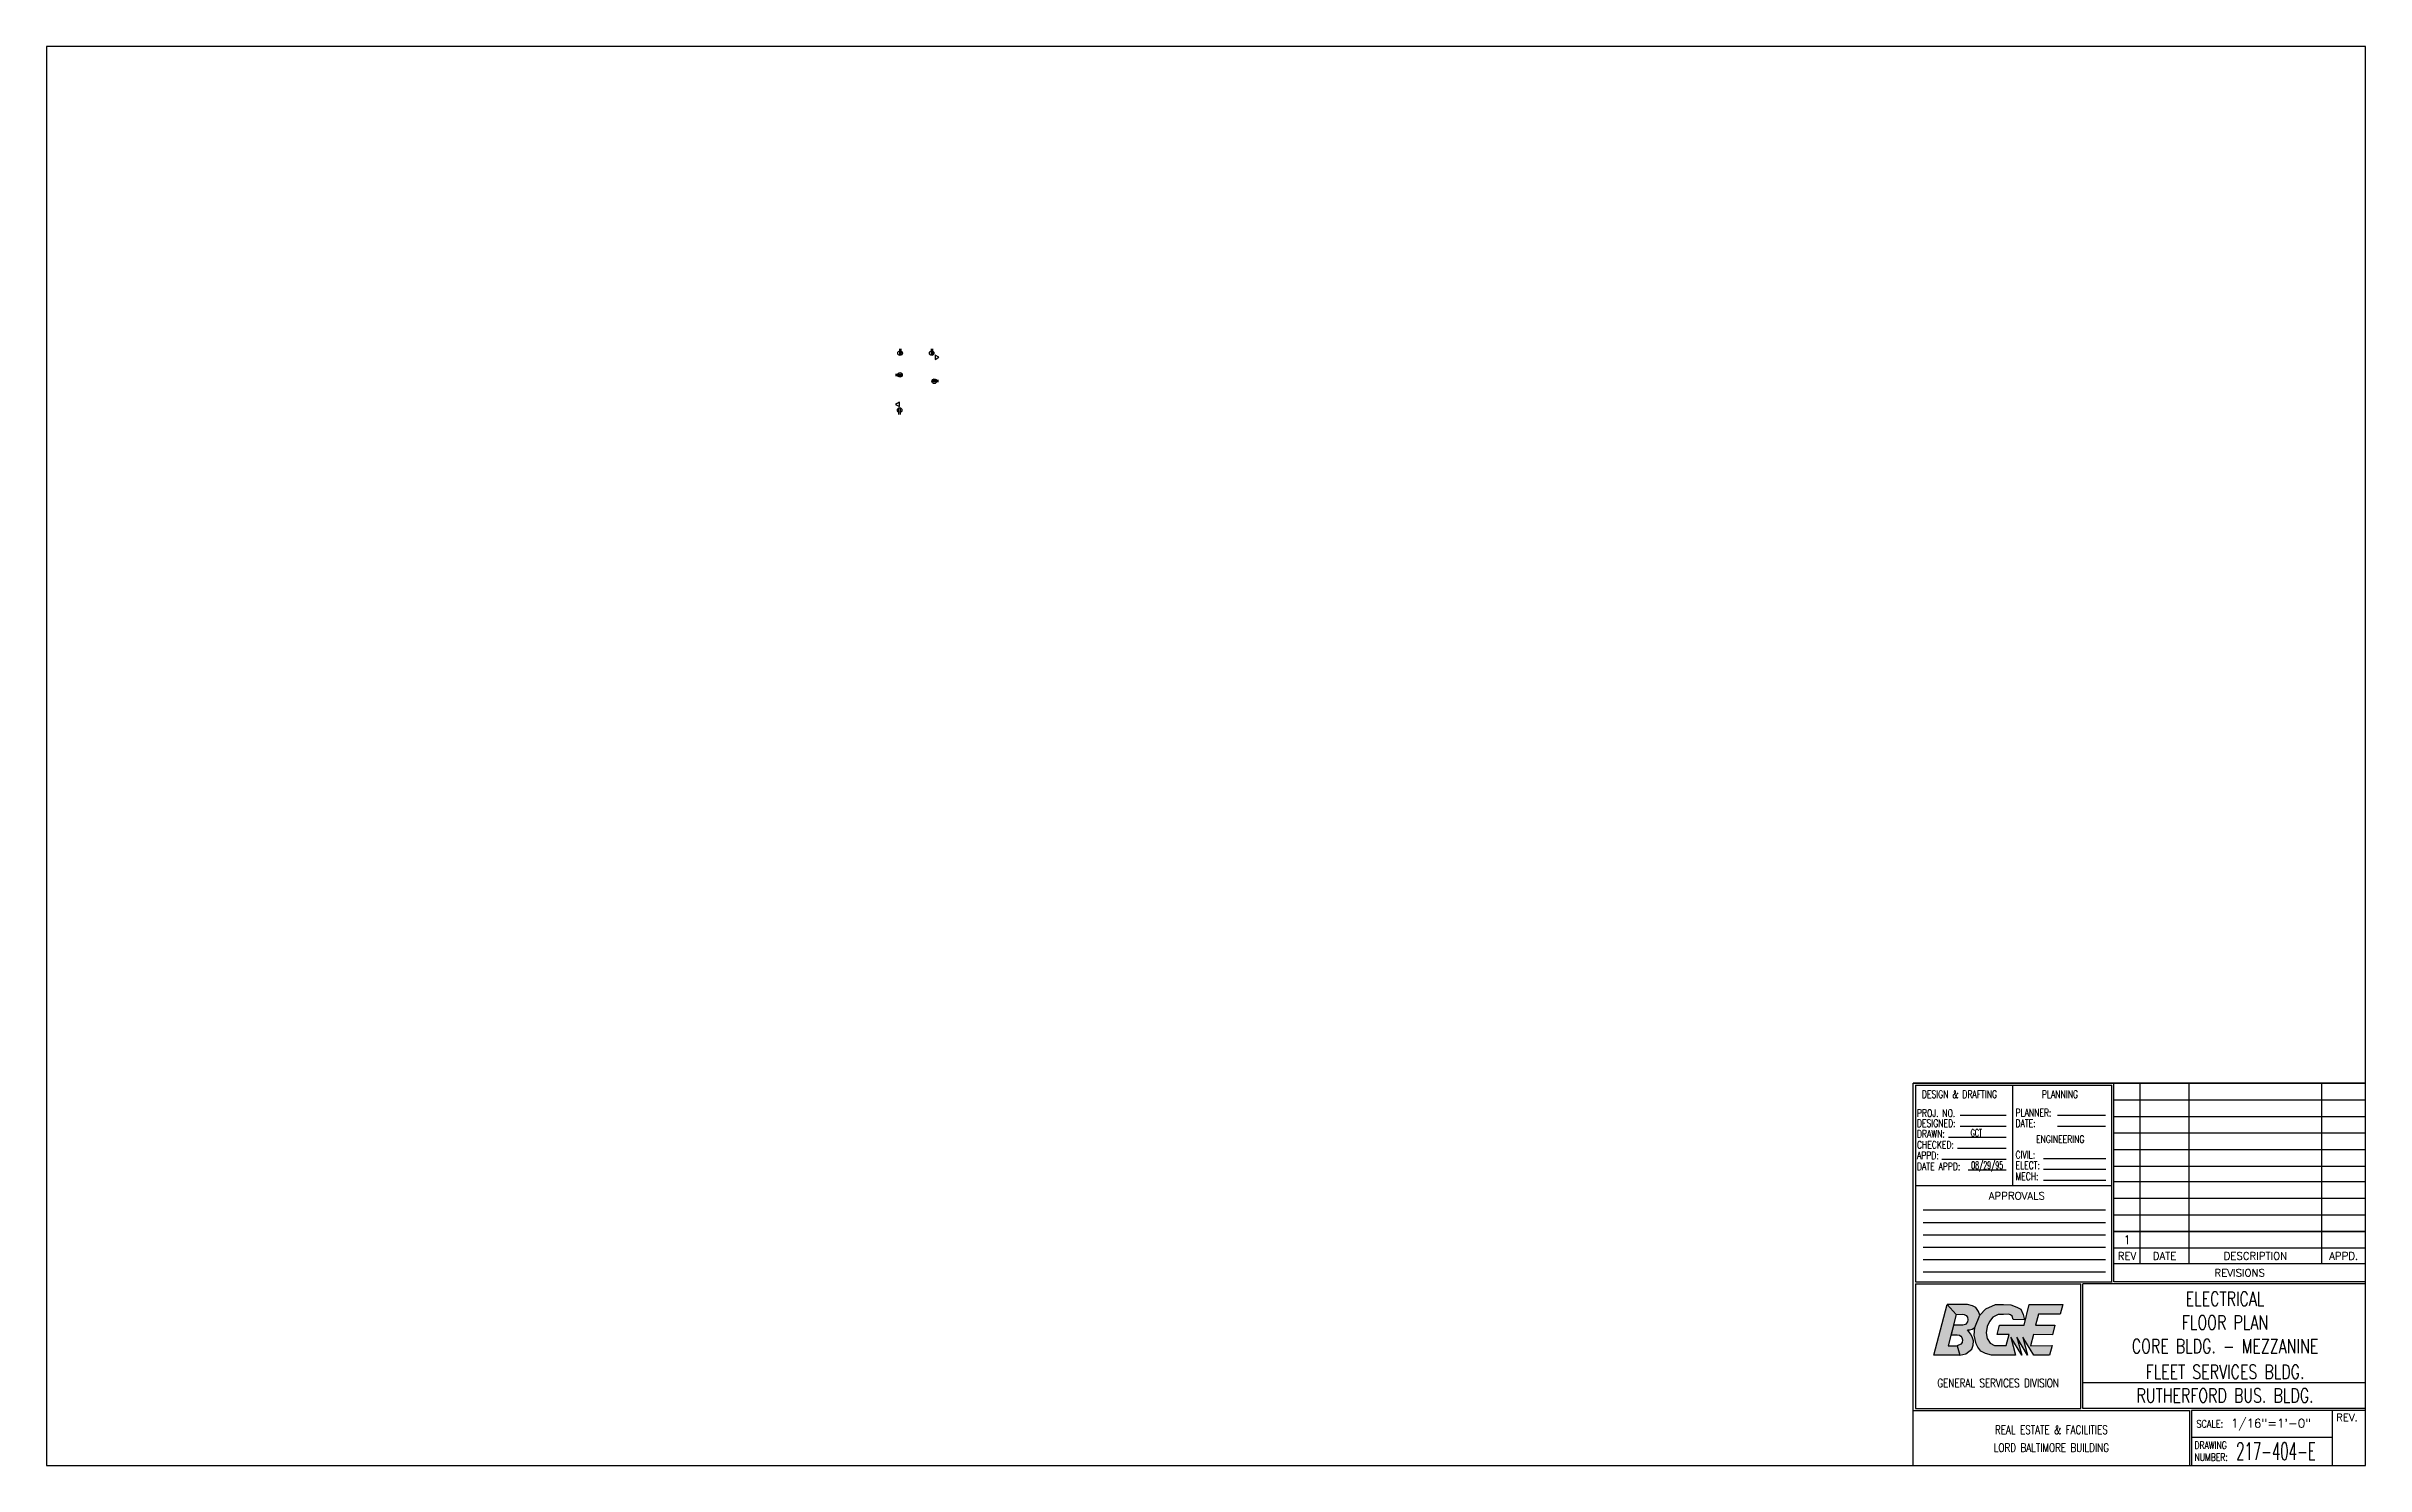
# Paper-space layout 'D 22x34' of a CAD drawing. Header units: inches. Extents: x 0 to 33.5, y 0 to 20.5.
# The model-space entities are those that its viewports show. They can reach past a viewport. Long polylines and large blocks are cut down to what shows.
import ezdxf
from ezdxf.enums import TextEntityAlignment as Align

# ---------------------------------------------------------------- set-up
doc = ezdxf.new("R2010")
doc.units = ezdxf.units.IN
doc.header["$MEASUREMENT"] = 0
doc.layers.get('0').update_dxf_attribs({"linetype": 'CONTINUOUS'})
doc.layers.add('E-PwrOutlet', color=95, linetype='CONTINUOUS', lineweight=30)
doc.layers.add('E-T', color=7, linetype='CONTINUOUS', lineweight=30)
doc.styles.add('BGE', font='simplex.shx')
doc.styles.get("Standard").update_dxf_attribs({"font": 'simplex.shx'})

# ---------------------------------------------------------------- blocks, each defined once
blk = doc.blocks.new('DSIZE')
for points in [[(27.456, 2.326), (27.588, 2.182), (27.472, 1.732), (27.599, 1.732), (27.638, 1.594), (27.261, 1.596)], [(27.456, 2.326), (27.588, 2.182), (27.671, 2.186), (27.703, 2.182), (27.731, 2.166), (27.75, 2.146), (27.756, 2.108), (27.751, 2.078), (27.72, 2.04), (27.682, 2.031), (27.548, 2.03), (27.513, 1.891), (27.602, 1.887), (27.632, 1.883), (27.653, 1.868), (27.668, 1.85), (27.677, 1.817), (27.672, 1.78), (27.653, 1.754), (27.6, 1.732), (27.638, 1.594), (27.725, 1.616), (27.813, 1.681), (27.829, 1.741), (27.836, 1.8), (27.818, 1.86), (27.795, 1.905), (27.751, 1.96), (27.783, 1.96), (27.815, 1.971), (27.854, 1.993), (27.929, 2.172), (27.908, 2.224), (27.869, 2.282), (27.823, 2.31), (27.749, 2.326)], [(27.854, 1.993), (27.929, 2.172), (28.012, 2.265), (28.154, 2.329), (28.27, 2.327), (28.375, 2.324), (28.464, 2.29), (28.519, 2.259), (28.553, 2.184), (28.573, 2.106), (28.41, 2.109), (28.393, 2.161), (28.371, 2.176), (28.343, 2.186), (28.27, 2.185), (28.192, 2.184), (28.115, 2.144), (28.067, 2.084), (28.034, 2.009), (28.021, 1.917), (28.034, 1.837), (28.077, 1.769), (28.14, 1.736), (28.308, 1.734), (28.35, 1.892), (28.177, 1.892), (28.213, 2.03), (28.566, 2.028), (28.639, 2.325), (29.128, 2.325), (29.089, 2.186), (28.777, 2.186), (28.734, 2.028), (29.013, 2.028), (28.978, 1.888), (28.701, 1.892), (28.659, 1.732), (28.971, 1.736), (28.935, 1.593), (28.707, 1.594), (28.551, 1.853), (28.617, 1.594), (28.463, 1.855), (28.533, 1.593), (28.376, 1.853), (28.443, 1.594), (28.095, 1.596), (28.009, 1.621), (27.941, 1.652), (27.899, 1.712), (27.873, 1.757), (27.848, 1.882)]]:
    blk.add_hatch(color=256).paths.add_polyline_path(points)
at = {"color": 7, "linetype": 'Continuous'}
for p, q in [((26.967, 0), (26.967, 5.522)), ((33.5, 5.522), (26.967, 5.522)), ((26.996, 5.493), (26.996, 2.653)), ((26.996, 5.493), (29.836, 5.493)), ((28.402, 4.047), (28.402, 5.493)), ((29.836, 2.653), (29.836, 5.493)), ((29.865, 2.653), (29.865, 5.522)), ((30.243, 2.916), (30.243, 5.522)), ((30.95, 2.916), (30.95, 5.522)), ((32.866, 2.916), (32.866, 5.522)), ((28.306, 5.056), (27.642, 5.056)), ((29.741, 5.056), (29.05, 5.056)), ((33.5, 5.278), (29.865, 5.278)), ((33.5, 5.039), (29.865, 5.039)), ((28.306, 4.74), (27.477, 4.74)), ((28.306, 4.898), (27.642, 4.898)), ((29.741, 4.898), (29.05, 4.898)), ((33.5, 4.8), (29.865, 4.8)), ((28.306, 4.424), (27.381, 4.424)), ((28.306, 4.582), (27.607, 4.582)), ((29.747, 4.433), (28.849, 4.433)), ((33.5, 4.561), (29.865, 4.561)), ((26.996, 4.047), (29.836, 4.047)), ((28.306, 4.267), (27.761, 4.267)), ((29.747, 4.276), (28.849, 4.276)), ((29.747, 4.118), (28.849, 4.118)), ((33.5, 4.322), (29.865, 4.322)), ((33.5, 4.097), (29.865, 4.097)), ((29.743, 3.688), (27.107, 3.688)), ((33.5, 3.858), (29.865, 3.858)), ((29.743, 3.509), (27.107, 3.509)), ((33.5, 3.619), (29.865, 3.619)), ((33.5, 3.38), (29.865, 3.38)), ((29.865, 3.38), (33.5, 3.38)), ((29.743, 3.329), (27.107, 3.329)), ((29.743, 3.15), (27.107, 3.15)), ((33.5, 3.141), (29.865, 3.141)), ((29.743, 2.971), (27.107, 2.971)), ((29.743, 2.792), (27.107, 2.792)), ((33.5, 2.916), (29.865, 2.916)), ((26.996, 2.653), (29.837, 2.653)), ((26.996, 2.624), (29.387, 2.624)), ((26.996, 2.624), (26.996, 0.826)), ((29.387, 0.826), (29.387, 2.624)), ((33.5, 2.624), (29.416, 2.624)), ((29.416, 0.826), (29.416, 2.624)), ((33.5, 2.653), (29.865, 2.653)), ((33.5, 1.194), (29.416, 1.194)), ((26.967, 0.798), (30.955, 0.798)), ((26.996, 0.826), (29.387, 0.826)), ((33.5, 0.826), (29.416, 0.826)), ((30.955, 0.798), (30.955, 0)), ((33.5, 0.798), (30.984, 0.798)), ((30.984, 0.798), (30.984, 0)), ((33.016, 0.798), (33.016, 0)), ((33.016, 0.408), (30.984, 0.408)), ((26.967, 0), (33.5, 0))]:
    blk.add_line(p, q, dxfattribs=at)
for points in [[(0, 0), (33.5, 0), (33.5, 20.5), (0, 20.5)], [(27.456, 2.326), (27.588, 2.182), (27.472, 1.732), (27.599, 1.732), (27.638, 1.594), (27.261, 1.596), (27.456, 2.326)], [(27.456, 2.326), (27.588, 2.182), (27.671, 2.186), (27.703, 2.182), (27.731, 2.166), (27.75, 2.146), (27.756, 2.108), (27.751, 2.078), (27.72, 2.04), (27.682, 2.031), (27.548, 2.03), (27.513, 1.891), (27.602, 1.887), (27.632, 1.883), (27.653, 1.868), (27.668, 1.85), (27.677, 1.817), (27.672, 1.78), (27.653, 1.754), (27.6, 1.732), (27.638, 1.594), (27.725, 1.616), (27.813, 1.681), (27.829, 1.741), (27.836, 1.8), (27.818, 1.86), (27.795, 1.905), (27.751, 1.96), (27.783, 1.96), (27.815, 1.971), (27.854, 1.993), (27.929, 2.172), (27.908, 2.224), (27.869, 2.282), (27.823, 2.31), (27.749, 2.326), (27.456, 2.326)], [(27.854, 1.993), (27.929, 2.172), (28.012, 2.265), (28.154, 2.329), (28.27, 2.327), (28.375, 2.324), (28.464, 2.29), (28.519, 2.259), (28.553, 2.184), (28.573, 2.106), (28.41, 2.109), (28.393, 2.161), (28.371, 2.176), (28.343, 2.186), (28.27, 2.185), (28.192, 2.184), (28.115, 2.144), (28.067, 2.084), (28.034, 2.009), (28.021, 1.917), (28.034, 1.837), (28.077, 1.769), (28.14, 1.736), (28.308, 1.734), (28.35, 1.892), (28.177, 1.892), (28.213, 2.03), (28.566, 2.028), (28.639, 2.325), (29.128, 2.325), (29.089, 2.186), (28.777, 2.186), (28.734, 2.028), (29.013, 2.028), (28.978, 1.888), (28.701, 1.892), (28.659, 1.732), (28.971, 1.736), (28.935, 1.593), (28.707, 1.594), (28.551, 1.853), (28.617, 1.594), (28.463, 1.855), (28.533, 1.593), (28.376, 1.853), (28.443, 1.594), (28.095, 1.596), (28.009, 1.621), (27.941, 1.652), (27.899, 1.712), (27.873, 1.757), (27.848, 1.882), (27.854, 1.993)]]:
    blk.add_lwpolyline(points, close=True)
at = {"style": 'BGE', "width": 0.75}
for s, height, p in [('DESIGN & DRAFTING', 0.10753, (27.091, 5.31)), ('PLANNING', 0.1075, (28.824, 5.31)), ('PROJ. NO.', 0.1075, (27.02, 5.038)), ('PLANNER:', 0.1075, (28.443, 5.044)), ('DESIGNED:', 0.1075, (27.02, 4.891)), ('DRAWN:', 0.1075, (27.02, 4.738)), ('DATE:', 0.1075, (28.443, 4.891)), ('ENGINEERING', 0.10753, (28.74, 4.661)), ('APPD:', 0.1075, (27.02, 4.427)), ('CHECKED:', 0.1075, (27.02, 4.58)), ('DATE APPD:', 0.1075, (27.02, 4.268)), ('CIVIL:', 0.1075, (28.443, 4.437)), ('ELECT:', 0.1075, (28.443, 4.284)), ('MECH:', 0.1075, (28.443, 4.125)), ('DRAWING', 0.1075, (31.028, 0.241)), ('NUMBER:', 0.1075, (31.028, 0.068))]:
    blk.add_text(s, height=height, dxfattribs=at).set_placement(p)
at = {"style": 'BGE'}
for s, p in [('APPROVALS', (28.057, 3.843)), ('REV.', (33.075, 0.642))]:
    blk.add_text(s, height=0.1075, dxfattribs=at).set_placement(p)
for s, height, p in [('REV', 0.1075, (30.054, 3.028)), ('DATE', 0.1075, (30.596, 3.028)), ('DESCRIPTION', 0.10753, (31.908, 3.028)), ('APPD.', 0.1075, (33.183, 3.028)), ('REVISIONS', 0.1075, (31.682, 2.784))]:
    blk.add_text(s, height=height, dxfattribs=at).set_placement(p, align=Align.MIDDLE_CENTER)
at = {"style": 'BGE', "width": 0.8}
blk.add_text('SCALE:', height=0.1075, dxfattribs=at).set_placement((31.249, 0.603), align=Align.MIDDLE_CENTER)
for tag, height, width, p in [('PROJECT#', 0.108, 0.5, (27.954, 5.147)), ('DESIGNED', 0.108, 0.5, (27.97, 4.974)), ('PLANNER', 0.125, 0.5, (29.385, 5.149)), ('DATE', 0.125, 0.5, (29.391, 4.975)), ('DRAWN', 0.108, 0.5, (27.878, 4.807)), ('CHECKED', 0.108, 0.5, (27.963, 4.658)), ('APPROVED', 0.108, 0.5, (27.873, 4.493)), ('DATE_APPROVED', 0.108, 0.5, (28.034, 4.338)), ('ELECT', 0.125, 0.5, (29.298, 4.353)), ('CIVIL', 0.125, 0.5, (29.298, 4.508)), ('MECH', 0.125, 0.5, (29.298, 4.196)), ('DIVISION', 0.124, 0.75, (28.192, 1.194))]:
    blk.add_attdef(tag, text='', height=height, dxfattribs=dict(width=width)).set_placement(p, align=Align.MIDDLE_CENTER)
for tag, p, height, width in [('APPROVALS_1', (27.121, 3.712), 0.108, 0.5), ('APPROVALS_2', (27.121, 3.533), 0.108, 0.5), ('APPROVALS_3', (27.121, 3.353), 0.108, 0.5), ('APPROVALS_4', (27.121, 3.174), 0.108, 0.5), ('APPROVALS_5', (27.121, 2.995), 0.108, 0.5), ('APPROVALS_6', (27.121, 2.815), 0.108, 0.5), ('DRAW', (31.629, 0.083), 0.25, 0.5625)]:
    blk.add_attdef(tag, p, '', height=height, dxfattribs=dict(width=width))
at = {"linetype": 'Continuous', "width": 0.75}
for tag, p in [('TITLE_1', (31.469, 2.41)), ('TITLE_2', (31.469, 2.068)), ('TITLE_3', (31.469, 1.725)), ('TITLE_4', (31.469, 1.355)), ('TITLE_5', (31.469, 1.012))]:
    blk.add_attdef(tag, text='', height=0.2, dxfattribs=at).set_placement(p, align=Align.MIDDLE_CENTER)
blk.add_attdef('SCALE', (31.556, 0.549), '', height=0.125)
at = {"width": 0.75}
for tag, p in [('COMPANY_GROUP', (28.961, 0.518)), ('BUILDING_TITLE', (28.961, 0.259))]:
    blk.add_attdef(tag, text='', height=0.124, dxfattribs=at).set_placement(p, align=Align.MIDDLE)
blk.add_attdef('REV#', text='', height=0.25).set_placement((33.258, 0.326), align=Align.MIDDLE_CENTER)
blk = doc.blocks.new('DSIZE-REV')
at = {"width": 0.8}
for tag, p in [('REV10', (30.054, 5.4)), ('REV10DATE', (30.596, 5.4)), ('REV10APPROVAL', (33.183, 5.4)), ('REV9', (30.054, 5.161)), ('REV9DATE', (30.596, 5.161)), ('REV9APPROVAL', (33.183, 5.156)), ('REV8', (30.054, 4.922)), ('REV7', (30.054, 4.683)), ('REV8DATE', (30.596, 4.922)), ('REV7DATE', (30.596, 4.683)), ('REV8APPROVAL', (33.183, 4.917)), ('REV7APPROVAL', (33.183, 4.678)), ('REV6', (30.054, 4.444)), ('REV6DATE', (30.596, 4.444)), ('REV6APPROVAL', (33.183, 4.439)), ('REV5', (30.054, 4.219)), ('REV4', (30.054, 3.98)), ('REV5DATE', (30.596, 4.219)), ('REV4DATE', (30.596, 3.98)), ('REV5APPROVAL', (33.183, 4.2)), ('REV4APPROVAL', (33.183, 3.975)), ('REV3', (30.054, 3.741)), ('REV3DATE', (30.596, 3.741)), ('REV3APPROVAL', (33.183, 3.736)), ('REV2', (30.054, 3.502)), ('REV2DATE', (30.596, 3.502)), ('REV2APPROVAL', (33.183, 3.497)), ('REV1', (30.054, 3.263)), ('REV1DATE', (30.596, 3.263)), ('REV1APPROVAL', (33.183, 3.258))]:
    blk.add_attdef(tag, text='', height=0.125, dxfattribs=at).set_placement(p, align=Align.MIDDLE_CENTER)
at = {"width": 0.75}
for tag, p in [('REV10DESCRIPTION', (30.991, 5.335)), ('REV9DESCRIPTION', (30.991, 5.096)), ('REV8DESCRIPTION', (30.991, 4.857)), ('REV7DESCRIPTION', (30.991, 4.618)), ('REV6DESCRIPTION', (30.991, 4.379)), ('REV5DESCRIPTION', (30.991, 4.154)), ('REV4DESCRIPTION', (30.991, 3.915)), ('REV3DESCRIPTION', (30.991, 3.676)), ('REV2DESCRIPTION', (30.991, 3.437)), ('REV1DESCRIPTION', (30.991, 3.198))]:
    blk.add_attdef(tag, p, '', height=0.125, dxfattribs=at)
blk = doc.blocks.new('SINK')
at = {"linetype": 'Continuous'}
for p, q in [((0, 0), (0, 1.5)), ((0.33, 0), (0.33, 1.5))]:
    blk.add_line(p, q, dxfattribs=at)
blk.add_circle((0.17, 1), 0.527, dxfattribs=at)

msp = doc.modelspace()

# ---------------------------------------------------------------- linework, layer by layer
at = {"layer": 'E-T'}
for points in [[(90575.3, 91698.8), (90575.3, 91686.8), (90585.7, 91692.8)], [(90476.2, 91555.9), (90476.2, 91567.9), (90465.8, 91561.9)]]:
    msp.add_lwpolyline(points, close=True, dxfattribs=at)

# ---------------------------------------------------------------- block references
at = {"layer": 'E-PwrOutlet', "xscale": 12, "yscale": 12, "zscale": 12}
for p, rotation in [((90480.1, 91716.2), 180), ((90567.8, 91716.2), 180), ((90465.8, 91646.2), 270), ((90584.8, 91624.2), 90)]:
    msp.add_blockref('SINK', p, dxfattribs=dict(at, rotation=rotation))
msp.add_blockref('SINK', (90474.8, 91534.2), dxfattribs=at)

psp = doc.layouts.new('D 22x34')

# ---------------------------------------------------------------- linework, layer by layer
at = {"linetype": 'Continuous', "flags": 128}
psp.add_lwpolyline([(0, 0), (26.967, 0), (26.967, 5.522), (33.5, 5.522), (33.5, 20.5), (0, 20.5)], close=True, dxfattribs=at)

# ---------------------------------------------------------------- block references
ref = psp.add_blockref('DSIZE', (0, 0))
ref.add_attrib('DRAW', '217-404-E', (31.629, 0.083), dxfattribs={"height": 0.25, "width": 0.5625})
ref.add_attrib('SCALE', '1/16"=1\'-0"', (31.556, 0.549), dxfattribs={"height": 0.125})
ref.add_attrib('COMPANY_GROUP', 'REAL ESTATE & FACILITIES', dxfattribs={"height": 0.12365, "width": 0.75}).set_placement((28.961, 0.518), align=Align.MIDDLE)
ref.add_attrib('BUILDING_TITLE', 'LORD BALTIMORE BUILDING', dxfattribs={"height": 0.12365, "width": 0.75}).set_placement((28.961, 0.259), align=Align.MIDDLE)
ref.add_attrib('DRAWN', 'GCT', dxfattribs={"height": 0.1075, "width": 0.5}).set_placement((27.878, 4.807), align=Align.MIDDLE_CENTER)
ref.add_attrib('DATE_APPROVED', '08/29/95', dxfattribs={"height": 0.1075, "width": 0.5}).set_placement((28.034, 4.338), align=Align.MIDDLE_CENTER)
ref.add_attrib('TITLE_1', 'ELECTRICAL', dxfattribs={"linetype": 'Continuous', "height": 0.2, "width": 0.75}).set_placement((31.469, 2.41), align=Align.MIDDLE_CENTER)
ref.add_attrib('TITLE_2', 'FLOOR PLAN', dxfattribs={"linetype": 'Continuous', "height": 0.2, "width": 0.75}).set_placement((31.469, 2.068), align=Align.MIDDLE_CENTER)
ref.add_attrib('TITLE_3', 'CORE BLDG. - MEZZANINE', dxfattribs={"linetype": 'Continuous', "height": 0.2, "width": 0.75}).set_placement((31.469, 1.725), align=Align.MIDDLE_CENTER)
ref.add_attrib('TITLE_4', 'FLEET SERVICES BLDG.', dxfattribs={"linetype": 'Continuous', "height": 0.2, "width": 0.75}).set_placement((31.469, 1.355), align=Align.MIDDLE_CENTER)
ref.add_attrib('TITLE_5', 'RUTHERFORD BUS. BLDG.', dxfattribs={"linetype": 'Continuous', "height": 0.2, "width": 0.75}).set_placement((31.469, 1.012), align=Align.MIDDLE_CENTER)
ref.add_attrib('DIVISION', 'GENERAL SERVICES DIVISION', dxfattribs={"height": 0.12365, "width": 0.75}).set_placement((28.192, 1.194), align=Align.MIDDLE_CENTER)
psp.add_blockref('DSIZE-REV', (0, 0)).add_auto_attribs({'REV1': '1'})

# ---------------------------------------------------------------- viewports
at = {"layer": '0', "linetype": 'Continuous', "view_target_point": (89477.785, 89266.89)}
vp = psp.add_viewport(center=(16.75, 10.25), size=(33.5, 20.5), view_center_point=(1848.686, 1320), view_height=3936, dxfattribs=at)
vp.dxf.flags = 0x10000  # cut along an outline
vp.dxf.clipping_boundary_handle = psp.add_lwpolyline([(0, 0), (26.967, 0), (26.967, 5.522), (33.5, 5.522), (33.5, 20.5), (0, 20.5)], format="xyb", close=True, dxfattribs={"invisible": 1}).dxf.handle

doc.saveas('drawing.dxf')
